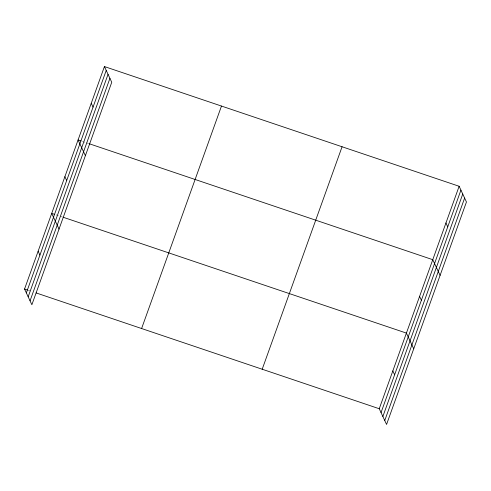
<?xml version="1.0" encoding="UTF-8"?>
<svg xmlns="http://www.w3.org/2000/svg" width="491" height="491" viewBox="0 0 491 491"><rect width="100%" height="100%" fill="white"/><g stroke="black" fill="none" stroke-linecap="round" stroke-linejoin="round"><path stroke-width="0.37" stroke-dasharray="2.46 1.84" d="M82.402 141.433L88.184 143.384M56.042 214.849L62.547 217.047M28.165 290.242L31.774 291.464"/><path stroke-width="0.74" d="M104.43 66.555L111.752 82.261L31.872 304.733L24.55 289.027L104.43 66.555L459.128 186.267L466.45 201.973L386.57 424.445L379.248 408.739L459.128 186.267M26.348 292.888L106.228 70.416M28.171 296.797L108.051 74.325M30.049 300.823L109.929 78.351M141.598 328.528L221.478 106.062M262.2 369.232L342.074 146.76M381.047 412.593L460.926 190.127M382.87 416.503L462.749 194.037M384.748 420.535L464.627 198.063M80.96 140.948L78.069 139.972L85.391 155.678M88.908 143.63L432.767 259.684L440.089 275.39M54.599 214.364L51.708 213.389L59.03 229.094M63.271 217.286L406.407 333.094L413.729 348.806M24.55 289.027L27.441 290.003M36.113 292.924L379.248 408.739M445.945 222.975L447.743 226.836M419.584 296.392L421.388 300.247M392.825 370.914L394.629 374.774M91.246 103.263L93.051 107.124M64.886 176.68L66.69 180.541M38.132 251.208L39.931 255.068"/></g></svg>
